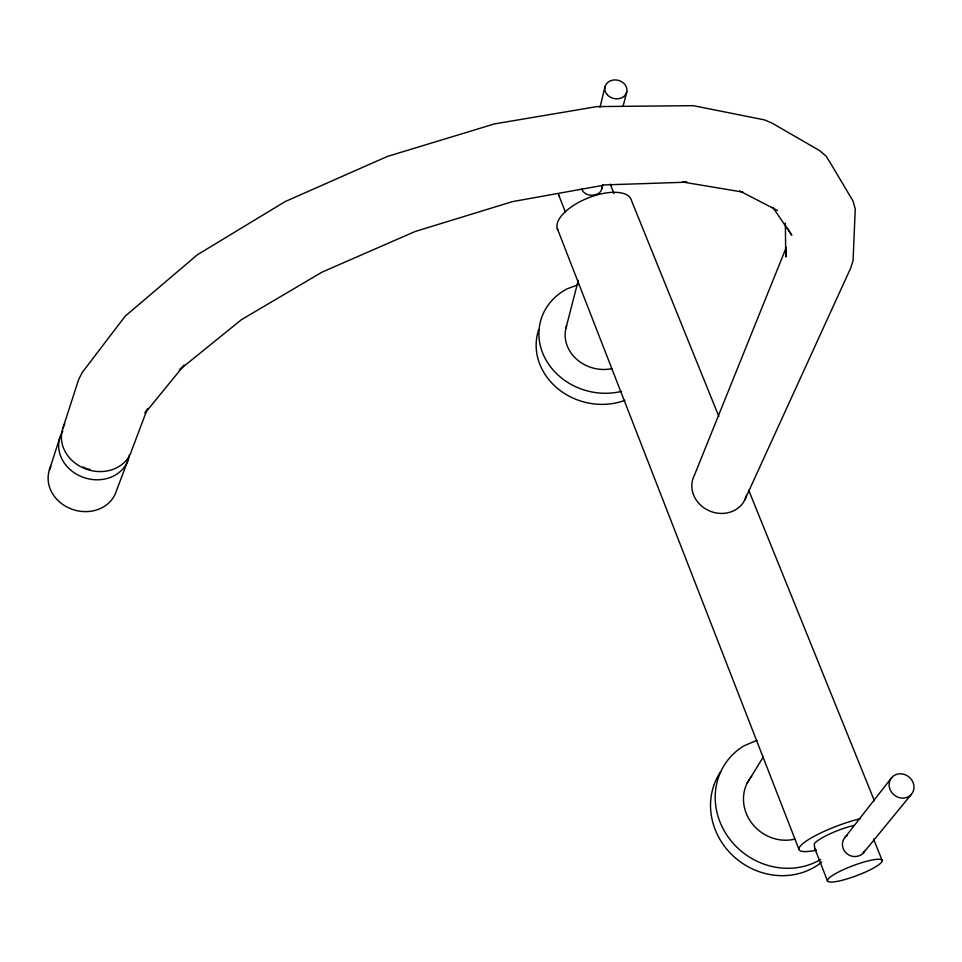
<?xml version="1.0" encoding="UTF-8"?>
<svg xmlns="http://www.w3.org/2000/svg" width="962" height="962" viewBox="0 0 962 962"><rect width="100%" height="100%" fill="white"/><g stroke="black" fill="none" stroke-linecap="round" stroke-linejoin="round"><path stroke-width="1.44" d="M785.99 249.254L785.75 257.046L785.353 223.112M600.011 107.287L604.954 86.941M601.755 188.865L602.873 184.512M623.063 106.289L626.803 91.799M565.872 328.427L578.27 280.423M49.387 469.997L59.957 437.301M62.674 428.884L78.644 379.509L82.275 372.414L125.204 316.149L197.33 254.798L285.317 201.491L387.325 156.469L494.42 123.918L597.029 106.59L693.289 105.664L764.465 119.889L771.789 122.956L819.612 150.613L826.009 156.072L830.531 163.215L853.005 201.01L855.242 209.007L853.066 260.786L850.624 268.218L744.672 500.144M128.487 458.862L116.378 490.921A35.101 30.531 17.2 0 1 71.525 509.054A35.101 30.531 17.2 0 1 50.902 466.281M147.402 408.79L131.602 450.613A36.135 31.121 17.9 0 1 84.812 468.602A36.135 31.121 17.9 0 1 64.863 423.893M786.255 247.438L694.299 475.529A28.042 25.024 22.6 0 0 710.798 511.435A28.042 25.024 22.6 0 0 746.452 495.214M146.152 410.762L144.997 413.131L184.211 365.115L179.353 369.937L241.534 319.612L322.174 272.066L415.091 231.517L512.361 201.647L605.543 184.884L687 182.167L682.96 181.842M747.089 783.321L763.383 756.781M845.009 837.385L891.678 777.609M863.287 852.993L911.447 794.275A12.927 11.652 38.6 0 0 903.138 774.109A12.927 11.652 38.6 0 0 890.066 789.489A12.927 11.652 38.6 0 0 911.447 794.275M756.986 740.259L743.83 745.935A69.168 63.648 37.1 0 0 727.272 835.725A69.168 63.648 37.1 0 0 820.67 859.427M577.958 284.8L567.039 288.877A62.879 55.231 15.5 0 0 545.274 358.658A62.879 55.231 15.5 0 0 621.56 391.342M683.188 182.107L742.953 192.123M739.67 190.921L777.512 210.51M772.883 207.407L791.81 235.245L787.445 228.15M853.955 825.408A29.052 5.688 -20.7 0 0 814.285 843.698L814.682 848.195L816.125 850.6M718.842 416.414L631.469 200.517A39.695 17.46 -22 0 0 587.289 198.292A39.695 17.46 -22 0 0 558.285 230.603M748.713 490.235L874.41 800.841M610.269 184.151L614.033 193.53M873.544 839.032L882.25 860.665A29.221 5.315 -20.6 0 1 841.401 880.458A29.221 5.315 -20.6 0 1 840.86 870.851A29.221 5.315 -20.6 0 1 882.25 860.665M565.476 212.289L558.501 194.492A25.974 11.724 -22.1 0 0 559.451 196.308M814.682 848.195L827.44 880.771M557.299 228.547L798.953 849.362M816.353 850.204A44.156 8.658 -20.7 0 1 805.254 841.774A44.156 8.658 -20.7 0 1 860.317 818.71M611.76 368.662A36.508 32.059 15.5 0 1 575.757 358.429A36.508 32.059 15.5 0 1 566.642 325.745M624.903 400.324A62.326 54.858 15.5 0 1 557.984 388.78A62.326 54.858 15.5 0 1 538.672 329.822M864.742 850.648A12.181 10.534 47.1 0 1 858.669 855.915A12.157 11.508 32.7 0 1 849.554 855.362A11.941 11.303 32.7 0 1 843.409 839.886A12.157 11.508 32.7 0 1 847.245 835.389M581.685 189.081A10.438 9.199 -0.6 0 0 587.073 194.348A10.63 9.367 -0.6 0 0 595.165 194.697A10.618 8.61 24.8 0 0 600.949 190.933A10.426 8.454 24.8 0 0 601.875 186.592M794.877 839.104A40.151 36.953 37.1 0 1 750.685 821.632A40.151 36.953 37.1 0 1 751.623 776.406M821.788 862.096A68.506 63.131 37.4 0 1 734.391 857.058A68.506 63.131 37.4 0 1 720.634 771.752M90.332 469.612A25.168 21.717 17.7 0 1 87.782 468.939M86.532 468.518A25.168 21.717 17.7 0 1 82.9 466.907M129.365 454.918A35.919 31 17.7 0 1 83.393 477.38A35.919 31 17.7 0 1 62.831 431.156M606.769 94.156A11.183 9.367 13.4 0 0 625.913 94.096A11.183 9.367 13.4 0 0 614.934 79.918A11.183 9.367 13.4 0 0 606.769 94.156"/></g></svg>
